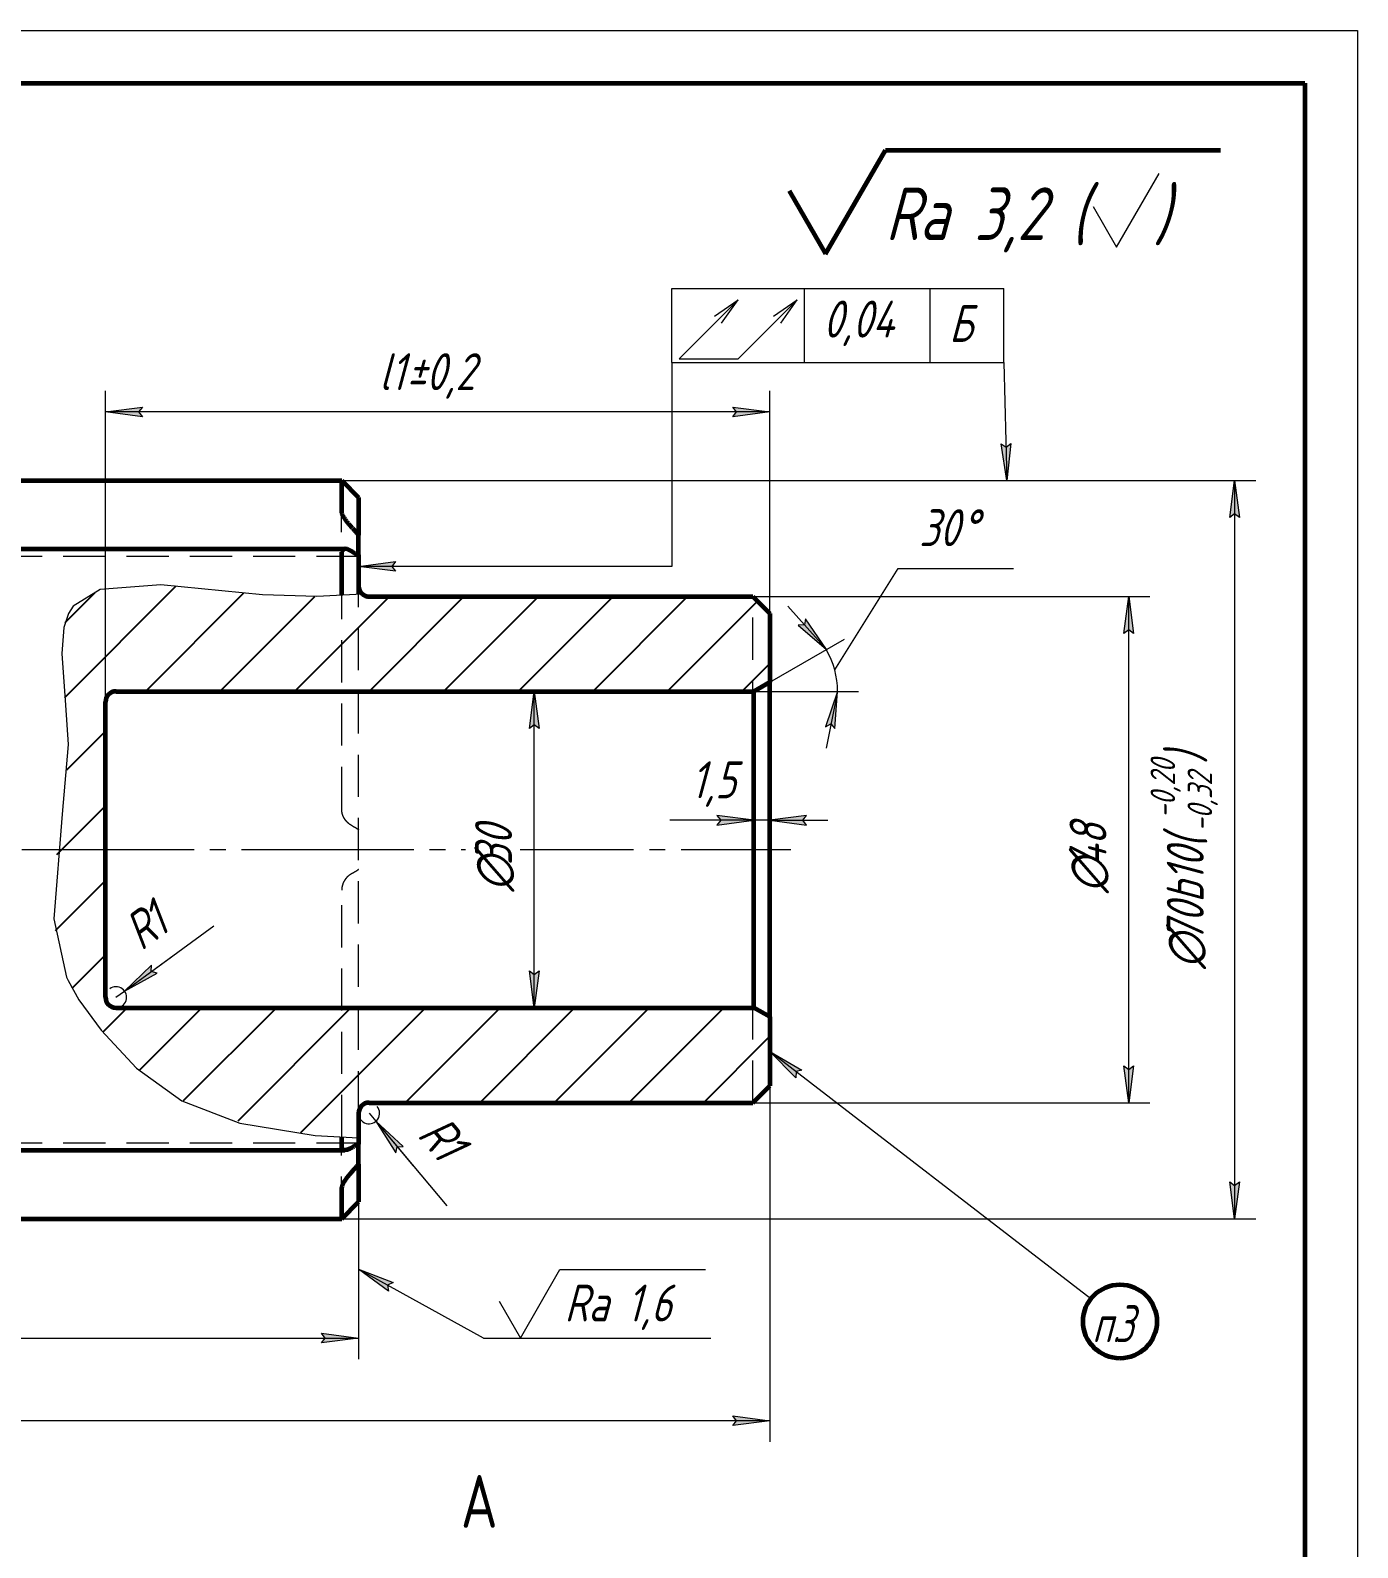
# Model space of a CAD drawing. Header units: millimetres. Extents: x 0 to 420, y 0 to 297.
# Drawn here: x 294.1 to 420, y 153.1 to 297 of the extents above; entities that cross this region are included whole.
import ezdxf

# ---------------------------------------------------------------- set-up
doc = ezdxf.new("R2010")
doc.units = ezdxf.units.MM
for name, pattern in [('K5LT_AXLED', [20.83881, 16.33881, -1.5, 1.5, -1.5]), ('K5LT_BASIC', [0]), ('K5LT_DASHED', [6, 4, -2]), ('K5LT_THIN', [0]), ('K5LT_THIN_INCLUDED_TO_HATCHING', [0])]:
    doc.linetypes.add(name, pattern=pattern)
doc.layers.add('Системный слой', color=7, linetype='Continuous')
doc.layers.add('Системный слой (1)', color=252, linetype='Continuous', true_color=0x909090)
doc.styles.add('KDIMTEXTSTYLE', font='GOST_AU.SHX', dxfattribs={"width": 0.96, "oblique": 15, "height": 5})
doc.styles.add('KTEXTSTYLE', font='GOST_AU.SHX', dxfattribs={"width": 0.96, "height": 5})
doc.dimstyles.new('KDIMSTYLE (1.00)', dxfattribs={"dimtxt": 5, "dimasz": 1, "dimexe": 2, "dimexo": 0, "dimgap": 1, "dimtad": 1, "dimtxsty": 'KDIMTEXTSTYLE', "dimsah": 1, "dimcen": 0, "dimdle": 1, "dimadec": 0, "dimazin": 0, "dimtfac": 0.667, "dimtmove": 0, "dimatfit": 3, "dimfxl": 1, "dimtvp": 1, "dimtolj": 1, "dimtzin": 0, "dimarcsym": 0})

# ---------------------------------------------------------------- blocks, each defined once
blk = doc.blocks.new('D1')
at = {"layer": 'Системный слой (1)'}
for points in [[(43.24, 172.99), (46.74, 172.53), (46.39, 172.99), (46.74, 173.45)], [(321.74, 172.53), (325.24, 172.99), (321.74, 173.45), (322.09, 172.99)]]:
    blk.add_hatch(color=7, dxfattribs=at).paths.add_polyline_path(points)
at = {"layer": 'Системный слой (1)', "color": 7, "linetype": 'K5LT_THIN', "lineweight": 18}
for p, q in [((43.24, 209.76), (43.24, 170.99)), ((325.24, 185.91), (325.24, 170.99)), ((43.24, 172.99), (46.74, 173.45)), ((46.74, 172.53), (43.24, 172.99)), ((43.24, 172.99), (325.24, 172.99)), ((46.74, 173.45), (46.39, 172.99)), ((46.39, 172.99), (46.74, 172.53)), ((322.09, 172.99), (321.74, 173.45)), ((321.74, 173.45), (325.24, 172.99)), ((325.24, 172.99), (321.74, 172.53)), ((321.74, 172.53), (322.09, 172.99))]:
    blk.add_line(p, q, dxfattribs=at)
blk.add_wipeout([(178.7, 174.34), (178.7, 179.34), (189.35, 179.34), (189.35, 174.34)]).dxf.layer = 'Системный слой (1)'
at = {"layer": 'Системный слой (1)', "color": 7, "char_height": 3.5, "attachment_point": 1, "style": 'KTEXTSTYLE'}
for s, insert in [('\\H3.5;\\W0.965;\\Q15;\\Q15;l2', (178.7, 178.57)), ('\\H3.5;\\W0.965;\\Q15;\\Q15;0,1', (183.88, 178.57)), ('\\H3.5;\\W0.965;\\Q15;\\Q15;±', (182.03, 178.57))]:
    blk.add_mtext(s, dxfattribs=dict(at, insert=insert))
blk = doc.blocks.new('KDIMARROW_01')
at = {"layer": 'Системный слой'}
blk.add_hatch(color=0, dxfattribs=at).paths.add_polyline_path([(0, 0), (-3.5, 0.46), (-3.15, 0), (-3.5, -0.46)])
at = {"layer": 'Системный слой', "color": 0, "linetype": 'K5LT_THIN', "lineweight": 18}
for p, q in [((-3.15, 0), (-3.5, 0.46)), ((-3.5, 0.46), (0, 0)), ((0, 0), (-3.5, -0.46)), ((-3.5, -0.46), (-3.15, 0))]:
    blk.add_line(p, q, dxfattribs=at)
at = {"layer": 'Системный слой (1)', "color": 0, "linetype": 'K5LT_THIN', "lineweight": 18}
blk.add_line((0, 0), (-1, 0), dxfattribs=at)
blk = doc.blocks.new('D2')
at = {"layer": 'Системный слой (1)'}
for points in [[(43.24, 165.16), (46.74, 164.7), (46.39, 165.16), (46.74, 165.62)], [(360.74, 164.7), (364.24, 165.16), (360.74, 165.62), (361.09, 165.16)]]:
    blk.add_hatch(color=7, dxfattribs=at).paths.add_polyline_path(points)
at = {"layer": 'Системный слой (1)', "color": 7, "linetype": 'K5LT_THIN', "lineweight": 18}
for p, q in [((43.24, 209.76), (43.24, 163.16)), ((364.24, 196.91), (364.24, 163.16)), ((43.24, 165.16), (46.74, 165.62)), ((46.74, 165.62), (46.39, 165.16)), ((361.09, 165.16), (360.74, 165.62)), ((360.74, 165.62), (364.24, 165.16)), ((46.74, 164.7), (43.24, 165.16)), ((364.24, 165.16), (43.24, 165.16)), ((46.39, 165.16), (46.74, 164.7)), ((364.24, 165.16), (360.74, 164.7)), ((360.74, 164.7), (361.09, 165.16))]:
    blk.add_line(p, q, dxfattribs=at)
blk.add_wipeout([(165.16, 166.51), (165.16, 171.51), (174.92, 171.51), (174.92, 166.51)]).dxf.layer = 'Системный слой (1)'
at = {"layer": 'Системный слой (1)', "color": 7, "char_height": 3.5, "attachment_point": 1, "style": 'KTEXTSTYLE'}
for s, insert in [('\\H3.5;\\W0.965;\\Q15;\\Q15;L', (165.16, 170.74)), ('\\H3.5;\\W0.965;\\Q15;\\Q15;±', (166.83, 170.74)), ('\\H3.5;\\W0.965;\\Q15;\\Q15;0,2', (168.68, 170.74))]:
    blk.add_mtext(s, dxfattribs=dict(at, insert=insert))
blk = doc.blocks.new('D3')
at = {"layer": 'Системный слой (1)'}
for points in [[(301.24, 260.81), (304.74, 260.35), (304.39, 260.81), (304.74, 261.27)], [(360.74, 260.35), (364.24, 260.81), (360.74, 261.27), (361.09, 260.81)]]:
    blk.add_hatch(color=7, dxfattribs=at).paths.add_polyline_path(points)
at = {"layer": 'Системный слой (1)', "color": 7, "linetype": 'K5LT_THIN', "lineweight": 18}
for p, q in [((301.24, 233.31), (301.24, 262.81)), ((364.24, 241.71), (364.24, 262.81)), ((301.24, 260.81), (304.74, 261.27)), ((304.74, 260.35), (301.24, 260.81)), ((364.24, 260.81), (301.24, 260.81)), ((304.74, 261.27), (304.39, 260.81)), ((304.39, 260.81), (304.74, 260.35)), ((361.09, 260.81), (360.74, 261.27)), ((360.74, 261.27), (364.24, 260.81)), ((364.24, 260.81), (360.74, 260.35)), ((360.74, 260.35), (361.09, 260.81))]:
    blk.add_line(p, q, dxfattribs=at)
blk.add_wipeout([(327.2, 262.16), (327.2, 267.15), (337.85, 267.15), (337.85, 262.16)]).dxf.layer = 'Системный слой (1)'
at = {"layer": 'Системный слой (1)', "color": 7, "char_height": 3.5, "attachment_point": 1, "style": 'KTEXTSTYLE'}
for s, insert in [('\\H3.5;\\W0.965;\\Q15;\\Q15;l1', (327.2, 266.38)), ('\\H3.5;\\W0.965;\\Q15;\\Q15;0,2', (331.64, 266.38)), ('\\H3.5;\\W0.965;\\Q15;\\Q15;±', (329.79, 266.38))]:
    blk.add_mtext(s, dxfattribs=dict(at, insert=insert))
blk = doc.blocks.new('D4')
at = {"layer": 'Системный слой (1)'}
for points in [[(408.33, 251.16), (408.79, 250.81), (408.33, 254.31), (407.87, 250.81)], [(408.33, 184.31), (408.79, 187.81), (408.33, 187.46), (407.87, 187.81)]]:
    blk.add_hatch(color=7, dxfattribs=at).paths.add_polyline_path(points)
at = {"layer": 'Системный слой (1)', "color": 7, "linetype": 'K5LT_THIN', "lineweight": 18}
for p, q in [((264.64, 254.31), (410.33, 254.31)), ((407.87, 250.81), (408.33, 254.31)), ((408.33, 254.31), (408.79, 250.81)), ((408.33, 254.31), (408.33, 184.31)), ((408.33, 251.16), (407.87, 250.81)), ((408.79, 250.81), (408.33, 251.16)), ((408.33, 184.31), (407.87, 187.81)), ((407.87, 187.81), (408.33, 187.46)), ((408.33, 187.46), (408.79, 187.81)), ((408.79, 187.81), (408.33, 184.31)), ((264.64, 184.31), (410.33, 184.31))]:
    blk.add_line(p, q, dxfattribs=at)
blk.add_wipeout([(406.98, 208.01), (399.62, 208.01), (399.62, 229.71), (406.98, 229.71)]).dxf.layer = 'Системный слой (1)'
at = {"layer": 'Системный слой (1)', "color": 7, "attachment_point": 1, "rotation": 90, "style": 'KTEXTSTYLE'}
for s, insert, char_height in [('\\H3.5;\\W0.965;\\Q15;\\Q15;)', (401.9, 227.52), 3.5), ('\\H3.5;\\W0.965;\\Q15;\\Q15;\\H2.33;-0,20', (400.36, 222.28), 2.3333), ('\\H3.5;\\W0.965;\\Q15;\\Q15;\\H2.33;-0,32', (403.87, 221.01), 2.3333), ('\\H3.5;\\W0.965;\\Q15;\\Q15;70b10(', (401.9, 210.51), 3.5), ('\\H3.5;\\W0.965;\\Q15;\\Q15;∅', (401.9, 208.01), 3.5)]:
    blk.add_mtext(s, dxfattribs=dict(at, insert=insert, char_height=char_height))
blk = doc.blocks.new('D5')
at = {"layer": 'Системный слой (1)'}
for points in [[(398.29, 243.31), (398.75, 239.81), (398.29, 240.16), (397.83, 239.81)], [(397.83, 198.81), (398.29, 195.31), (398.75, 198.81), (398.29, 198.46)]]:
    blk.add_hatch(color=7, dxfattribs=at).paths.add_polyline_path(points)
at = {"layer": 'Системный слой (1)', "color": 7, "linetype": 'K5LT_THIN', "lineweight": 18}
for p, q in [((360.64, 243.31), (400.29, 243.31)), ((397.83, 239.81), (398.29, 243.31)), ((398.29, 243.31), (398.75, 239.81)), ((398.29, 195.31), (398.29, 243.31)), ((398.29, 240.16), (397.83, 239.81)), ((398.75, 239.81), (398.29, 240.16)), ((398.29, 195.31), (397.83, 198.81)), ((397.83, 198.81), (398.29, 198.46)), ((398.29, 198.46), (398.75, 198.81)), ((398.75, 198.81), (398.29, 195.31)), ((360.64, 195.31), (400.29, 195.31))]:
    blk.add_line(p, q, dxfattribs=at)
blk.add_wipeout([(397.29, 215.2), (392.12, 215.2), (392.12, 223.09), (397.29, 223.09)]).dxf.layer = 'Системный слой (1)'
at = {"layer": 'Системный слой (1)', "color": 7, "char_height": 3.5, "attachment_point": 1, "rotation": 90, "style": 'KTEXTSTYLE'}
for s, insert in [('\\H3.5;\\W0.965;\\Q15;\\Q15;48', (392.68, 217.7)), ('\\H3.5;\\W0.965;\\Q15;\\Q15;∅', (392.68, 215.2))]:
    blk.add_mtext(s, dxfattribs=dict(at, insert=insert))
blk = doc.blocks.new('D6')
at = {"layer": 'Системный слой (1)'}
for points in [[(341.91, 234.31), (342.37, 230.81), (341.91, 231.16), (341.45, 230.81)], [(341.45, 207.81), (341.91, 204.31), (342.37, 207.81), (341.91, 207.46)]]:
    blk.add_hatch(color=7, dxfattribs=at).paths.add_polyline_path(points)
at = {"layer": 'Системный слой (1)', "color": 7, "linetype": 'K5LT_THIN', "lineweight": 18}
for p, q in [((302.24, 234.31), (343.91, 234.31)), ((341.45, 230.81), (341.91, 234.31)), ((341.91, 234.31), (342.37, 230.81)), ((341.91, 204.31), (341.91, 234.31)), ((341.91, 231.16), (341.45, 230.81)), ((342.37, 230.81), (341.91, 231.16)), ((341.91, 204.31), (341.45, 207.81)), ((341.45, 207.81), (341.91, 207.46)), ((341.91, 207.46), (342.37, 207.81)), ((342.37, 207.81), (341.91, 204.31)), ((302.24, 204.31), (343.91, 204.31))]:
    blk.add_line(p, q, dxfattribs=at)
blk.add_wipeout([(340.56, 215.34), (335.39, 215.34), (335.39, 222.97), (340.56, 222.97)]).dxf.layer = 'Системный слой (1)'
at = {"layer": 'Системный слой (1)', "color": 7, "char_height": 3.5, "attachment_point": 1, "rotation": 90, "style": 'KTEXTSTYLE'}
for s, insert in [('\\H3.5;\\W0.965;\\Q15;\\Q15;30', (336.3, 217.84)), ('\\H3.5;\\W0.965;\\Q15;\\Q15;∅', (336.3, 215.34))]:
    blk.add_mtext(s, dxfattribs=dict(at, insert=insert))
blk = doc.blocks.new('D7')
at = {"layer": 'Системный слой (1)', "color": 7, "linetype": 'K5LT_THIN', "lineweight": 18}
for p, q in [((303.05, 205.9), (306.15, 207.6)), ((306.15, 207.6), (305.59, 207.76)), ((302.24, 205.31), (303.05, 205.9))]:
    blk.add_line(p, q, dxfattribs=at)
blk.add_arc((302.24, 205.31), 1, 270, 126.1992, dxfattribs=at)
blk.add_wipeout([(305.28, 208.78), (302.33, 212.81), (306.19, 215.63), (309.14, 211.6)]).dxf.layer = 'Системный слой (1)'
at = {"layer": 'Системный слой (1)'}
blk.add_hatch(color=7, dxfattribs=at).paths.add_polyline_path([(303.05, 205.9), (306.15, 207.6), (305.59, 207.76), (305.6, 208.34)])
at = {"layer": 'Системный слой (1)', "color": 7, "linetype": 'K5LT_THIN', "lineweight": 18}
for p, q in [((303.05, 205.9), (311.51, 212.09)), ((303.05, 205.9), (307.49, 209.15)), ((305.6, 208.34), (303.05, 205.9)), ((305.59, 207.76), (305.6, 208.34))]:
    blk.add_line(p, q, dxfattribs=at)
at = {"layer": 'Системный слой (1)', "color": 7, "char_height": 3.5, "attachment_point": 1, "rotation": 36.1992, "style": 'KTEXTSTYLE'}
for s, insert in [('\\H3.5;\\W0.965;\\Q15;\\Q15;1', (304.3, 213.73)), ('\\H3.5;\\W0.965;\\Q15;\\Q15;R', (302.58, 212.47))]:
    blk.add_mtext(s, dxfattribs=dict(at, insert=insert))
blk = doc.blocks.new('KDIMARROW_02')
at = {"layer": 'Системный слой'}
blk.add_hatch(color=0, dxfattribs=at).paths.add_polyline_path([(3.15, 0), (3.5, 0.46), (0, 0), (3.5, -0.46)])
at = {"layer": 'Системный слой', "color": 0, "linetype": 'K5LT_THIN', "lineweight": 18}
for p, q in [((3.5, 0.46), (0, 0)), ((0, 0), (3.5, -0.46)), ((0, 0), (5.5, 0)), ((3.15, 0), (3.5, 0.46)), ((3.5, -0.46), (3.15, 0))]:
    blk.add_line(p, q, dxfattribs=at)
at = {"layer": 'Системный слой (1)', "color": 0, "linetype": 'K5LT_THIN', "lineweight": 18}
blk.add_line((0, 0), (-1, 0), dxfattribs=at)
blk = doc.blocks.new('D8')
at = {"layer": 'Системный слой (1)'}
blk.add_hatch(color=7, dxfattribs=at).paths.add_polyline_path([(364.24, 222.1), (367.74, 221.64), (367.39, 222.1), (367.74, 222.56)])
at = {"layer": 'Системный слой (1)', "color": 7, "linetype": 'K5LT_THIN', "lineweight": 18}
for p, q in [((364.24, 235.18), (364.24, 220.1)), ((362.74, 234.31), (362.74, 220.1)), ((364.21, 222.1), (354.77, 222.1)), ((362.74, 222.1), (357.24, 222.1)), ((359.59, 222.1), (359.24, 221.64)), ((359.24, 221.64), (362.74, 222.1)), ((364.24, 222.1), (362.74, 222.1)), ((367.74, 222.56), (364.24, 222.1)), ((364.24, 222.1), (367.74, 221.64)), ((364.24, 222.1), (369.74, 222.1)), ((367.39, 222.1), (367.74, 222.56)), ((367.74, 221.64), (367.39, 222.1))]:
    blk.add_line(p, q, dxfattribs=at)
blk.add_wipeout([(356.77, 223.1), (356.77, 228.1), (362, 228.1), (362, 223.1)]).dxf.layer = 'Системный слой (1)'
at = {"layer": 'Системный слой (1)'}
blk.add_hatch(color=7, dxfattribs=at).paths.add_polyline_path([(359.24, 221.64), (362.74, 222.1), (359.24, 222.56), (359.59, 222.1)])
at = {"layer": 'Системный слой (1)', "color": 7, "linetype": 'K5LT_THIN', "lineweight": 18}
for p, q in [((362.74, 222.1), (359.24, 222.56)), ((359.24, 222.56), (359.59, 222.1))]:
    blk.add_line(p, q, dxfattribs=at)
at = {"layer": 'Системный слой (1)', "color": 7, "insert": (356.77, 227.68), "char_height": 3.5, "attachment_point": 1, "style": 'KTEXTSTYLE'}
blk.add_mtext('\\H3.5;\\W0.965;\\Q15;\\Q15;1,5', dxfattribs=at)
blk = doc.blocks.new('D9')
at = {"layer": 'Системный слой (1)', "color": 7, "linetype": 'K5LT_THIN', "lineweight": 18}
for p, q in [((326.24, 194.31), (326.89, 193.55)), ((326.89, 193.55), (328.78, 190.57)), ((328.78, 190.57), (328.91, 191.13))]:
    blk.add_line(p, q, dxfattribs=at)
blk.add_arc((326.24, 194.31), 1, 180, 40.003, dxfattribs=at)
blk.add_wipeout([(329.9, 191.51), (333.73, 194.72), (336.8, 191.06), (332.97, 187.85)]).dxf.layer = 'Системный слой (1)'
at = {"layer": 'Системный слой (1)'}
blk.add_hatch(color=7, dxfattribs=at).paths.add_polyline_path([(328.91, 191.13), (328.78, 190.57), (326.89, 193.55), (329.49, 191.16)])
at = {"layer": 'Системный слой (1)', "color": 7, "linetype": 'K5LT_THIN', "lineweight": 18}
for p, q in [((329.49, 191.16), (326.89, 193.55)), ((326.89, 193.55), (330.42, 189.33)), ((326.89, 193.55), (333.62, 185.52)), ((328.91, 191.13), (329.49, 191.16))]:
    blk.add_line(p, q, dxfattribs=at)
at = {"layer": 'Системный слой (1)', "color": 7, "char_height": 3.5, "attachment_point": 1, "rotation": 310.003, "style": 'KTEXTSTYLE'}
for s, insert in [('\\H3.5;\\W0.965;\\Q15;\\Q15;R', (333.41, 194.45)), ('\\H3.5;\\W0.965;\\Q15;\\Q15;1', (334.78, 192.82))]:
    blk.add_mtext(s, dxfattribs=dict(at, insert=insert))
blk = doc.blocks.new('U5')
at = {"layer": 'Системный слой (1)'}
blk.add_hatch(color=7, dxfattribs=at).paths.add_polyline_path([(325.24, 179.54), (328.08, 177.45), (328, 178.02), (328.53, 178.25)])
at = {"layer": 'Системный слой (1)', "color": 7, "linetype": 'K5LT_THIN', "lineweight": 18}
for p, q in [((325.24, 179.54), (328.53, 178.25)), ((328.08, 177.45), (325.24, 179.54)), ((337.1, 172.99), (325.24, 179.54)), ((340.6, 172.99), (344.35, 179.49)), ((344.35, 179.49), (358.14, 179.49)), ((328.53, 178.25), (328, 178.02)), ((328, 178.02), (328.08, 177.45)), ((338.58, 176.49), (340.6, 172.99)), ((337.1, 172.99), (358.67, 172.99))]:
    blk.add_line(p, q, dxfattribs=at)
at = {"layer": 'Системный слой (1)', "color": 7, "insert": (344.78, 178.07), "char_height": 3.5, "attachment_point": 1, "style": 'KTEXTSTYLE'}
blk.add_mtext('\\H3.5;\\W0.965;\\Q15;\\Q15;Ra 1,6', dxfattribs=at)
blk = doc.blocks.new('U6')
at = {"layer": 'Системный слой (1)'}
for points in [[(386.18, 257.8), (386.73, 254.31), (387.1, 257.82), (386.65, 257.46)], [(325.24, 246.17), (328.74, 245.71), (328.39, 246.17), (328.74, 246.64)]]:
    blk.add_hatch(color=7, dxfattribs=at).paths.add_polyline_path(points)
at = {"layer": 'Системный слой (1)', "color": 7, "linetype": 'K5LT_THIN', "lineweight": 18}
for p, q in [((354.95, 265.51), (354.95, 272.51)), ((354.95, 272.51), (367.55, 272.51)), ((367.55, 265.51), (367.55, 272.51)), ((367.55, 272.51), (379.45, 272.51)), ((379.45, 265.51), (379.45, 272.51)), ((379.45, 272.51), (386.45, 272.51)), ((386.45, 265.51), (386.45, 272.51)), ((355.65, 265.86), (361.25, 271.46)), ((359.01, 269.89), (361.25, 271.46)), ((359.68, 269.22), (361.25, 271.46)), ((361.25, 265.86), (366.85, 271.46)), ((364.61, 269.89), (366.85, 271.46)), ((365.28, 269.22), (366.85, 271.46)), ((354.95, 265.51), (354.95, 246.17)), ((354.95, 265.51), (367.55, 265.51)), ((355.65, 265.86), (361.25, 265.86)), ((367.55, 265.51), (379.45, 265.51)), ((379.45, 265.51), (386.45, 265.51)), ((386.45, 265.51), (386.73, 254.31)), ((386.73, 254.31), (386.18, 257.8)), ((386.18, 257.8), (386.65, 257.46)), ((386.65, 257.46), (387.1, 257.82)), ((387.1, 257.82), (386.73, 254.31)), ((325.24, 246.17), (328.74, 246.64)), ((328.74, 245.71), (325.24, 246.17)), ((354.95, 246.17), (325.24, 246.17)), ((328.74, 246.64), (328.39, 246.17)), ((328.39, 246.17), (328.74, 245.71))]:
    blk.add_line(p, q, dxfattribs=at)
at = {"layer": 'Системный слой (1)', "color": 7, "char_height": 3.5, "attachment_point": 4, "style": 'KTEXTSTYLE'}
for s, insert in [('\\H3.5;\\W0.965;\\Q15;\\Q15;0,04', (369.3, 269.21)), ('\\H3.5;\\W0.965;\\Q15;\\Q15;{\\c16711680;Б}', (381.25, 269.21))]:
    blk.add_mtext(s, dxfattribs=dict(at, insert=insert))
blk = doc.blocks.new('U7')
at = {"layer": 'Системный слой (1)'}
blk.add_hatch(color=7, dxfattribs=at).paths.add_polyline_path([(364.24, 200.18), (366.73, 197.68), (366.74, 198.26), (367.3, 198.41)])
at = {"layer": 'Системный слой (1)', "color": 7, "linetype": 'K5LT_THIN', "lineweight": 18}
for p, q in [((364.24, 200.18), (367.3, 198.41)), ((366.73, 197.68), (364.24, 200.18)), ((394.69, 176.7), (364.24, 200.18)), ((366.74, 198.26), (366.73, 197.68)), ((367.3, 198.41), (366.74, 198.26))]:
    blk.add_line(p, q, dxfattribs=at)
at = {"layer": 'Системный слой (1)', "color": 150, "linetype": 'K5LT_BASIC', "lineweight": 60, "true_color": 0x0080ff}
blk.add_arc((397.46, 174.57), 3.5, 270, 269.999994270422, dxfattribs=at)
at = {"layer": 'Системный слой (1)', "color": 7, "char_height": 3.5, "attachment_point": 1, "style": 'KTEXTSTYLE'}
for s, insert in [('\\H3.5;\\W0.965;\\Q15;\\Q15;\\W0.868;{\\c16711680;3}', (397.01, 176.11)), ('\\H3.5;\\W0.965;\\Q15;\\Q15;\\W0.868;п.', (394.83, 176.11))]:
    blk.add_mtext(s, dxfattribs=dict(at, insert=insert))
blk = doc.blocks.new('D11')
at = {"layer": 'Системный слой (1)'}
for points in [[(366.95, 240.6), (369.61, 238.28), (367.64, 241.21), (367.53, 240.64)], [(370.05, 231.23), (370.43, 230.79), (370.67, 234.31), (369.53, 230.97)]]:
    blk.add_hatch(color=7, dxfattribs=at).paths.add_polyline_path(points)
at = {"layer": 'Системный слой (1)', "color": 7, "linetype": 'K5LT_THIN', "lineweight": 18}
for p, q in [((370.4, 236.37), (376.42, 245.97)), ((376.42, 245.97), (387.35, 245.97)), ((369.61, 238.28), (365.97, 242.4)), ((367.53, 240.64), (366.95, 240.6)), ((366.95, 240.6), (369.61, 238.28)), ((367.64, 241.21), (367.53, 240.64)), ((369.61, 238.28), (367.64, 241.21)), ((364.24, 235.18), (371.34, 239.28)), ((304.24, 234.31), (372.67, 234.31)), ((370.67, 234.31), (369.53, 230.97)), ((370.67, 234.31), (369.58, 228.92)), ((370.43, 230.79), (370.67, 234.31)), ((369.53, 230.97), (370.05, 231.23)), ((370.05, 231.23), (370.43, 230.79))]:
    blk.add_line(p, q, dxfattribs=at)
blk.add_arc((362.74, 234.31), 7.93, 0, 30, dxfattribs=at)
blk.add_wipeout([(378.42, 246.97), (378.42, 252.14), (385.07, 252.14), (385.07, 246.97)]).dxf.layer = 'Системный слой (1)'
at = {"layer": 'Системный слой (1)', "color": 7, "char_height": 3.5, "attachment_point": 1, "style": 'KTEXTSTYLE'}
for s, insert in [('\\H3.5;\\W0.965;\\Q15;\\Q15;30', (378.42, 251.59)), ('\\H3.5;\\W0.965;\\Q15;\\Q15;°', (382.4, 251.59))]:
    blk.add_mtext(s, dxfattribs=dict(at, insert=insert))
blk = doc.blocks.new('U9')
at = {"layer": 'Системный слой (1)', "color": 150, "linetype": 'K5LT_BASIC', "lineweight": 60, "true_color": 0x0080ff}
for p, q in [((323.64, 247.51), (323.64, 243.43)), ((323.64, 192.05), (323.64, 191.12))]:
    blk.add_line(p, q, dxfattribs=at)
blk = doc.blocks.new('U10')
at = {"layer": 'Системный слой (1)', "color": 7, "linetype": 'K5LT_DASHED', "lineweight": 18}
blk.add_line((323.64, 184.31), (323.64, 192.05), dxfattribs=at)
at = {"layer": 'Системный слой (1)', "color": 150, "linetype": 'K5LT_BASIC', "lineweight": 60, "true_color": 0x0080ff}
blk.add_line((323.64, 187.26), (323.64, 184.31), dxfattribs=at)
blk = doc.blocks.new('U11')
at = {"layer": 'Системный слой (1)', "color": 150, "linetype": 'K5LT_BASIC', "lineweight": 60, "true_color": 0x0080ff}
blk.add_line((323.64, 254.31), (323.64, 251.37), dxfattribs=at)
at = {"layer": 'Системный слой (1)', "color": 7, "linetype": 'K5LT_DASHED', "lineweight": 18}
blk.add_line((323.64, 243.43), (323.64, 254.31), dxfattribs=at)
blk = doc.blocks.new('U15')
at = {"layer": 'Системный слой (1)', "color": 150, "linetype": 'K5LT_BASIC', "lineweight": 60, "true_color": 0x0080ff}
for p, q in [((323.68, 190.94), (323.64, 191.12)), ((323.79, 190.84), (323.68, 190.94)), ((323.94, 190.8), (323.79, 190.84)), ((324.16, 190.84), (323.94, 190.8)), ((324.41, 190.93), (324.16, 190.84)), ((324.67, 191.08), (324.41, 190.93))]:
    blk.add_line(p, q, dxfattribs=at)
blk = doc.blocks.new('U18')
at = {"layer": 'Системный слой (1)', "color": 150, "linetype": 'K5LT_BASIC', "lineweight": 60, "true_color": 0x0080ff}
for p, q in [((325.24, 247.25), (325.24, 243.51)), ((325.24, 191.98), (325.24, 191.37))]:
    blk.add_line(p, q, dxfattribs=at)
blk = doc.blocks.new('U19')
at = {"layer": 'Системный слой (1)', "color": 7, "linetype": 'K5LT_DASHED', "lineweight": 18}
blk.add_line((325.24, 191.37), (325.24, 191.5), dxfattribs=at)
at = {"layer": 'Системный слой (1)', "color": 150, "linetype": 'K5LT_BASIC', "lineweight": 60, "true_color": 0x0080ff}
blk.add_line((325.24, 189.5), (325.24, 191.37), dxfattribs=at)
blk = doc.blocks.new('U22')
at = {"layer": 'Системный слой (1)', "color": 150, "linetype": 'K5LT_BASIC', "lineweight": 60, "true_color": 0x0080ff}
blk.add_line((325.24, 247.25), (325.24, 249.13), dxfattribs=at)
at = {"layer": 'Системный слой (1)', "color": 7, "linetype": 'K5LT_DASHED', "lineweight": 18}
blk.add_line((325.24, 247.12), (325.24, 247.25), dxfattribs=at)
blk = doc.blocks.new('U23')
at = {"layer": 'Системный слой (1)', "color": 150, "linetype": 'K5LT_BASIC', "lineweight": 60, "true_color": 0x0080ff}
for p, q in [((323.68, 247.69), (323.64, 247.51)), ((323.79, 247.79), (323.68, 247.69)), ((323.94, 247.82), (323.79, 247.79)), ((324.16, 247.79), (323.94, 247.82)), ((324.41, 247.69), (324.16, 247.79)), ((324.67, 247.55), (324.41, 247.69))]:
    blk.add_line(p, q, dxfattribs=at)
blk = doc.blocks.new('U25')
at = {"layer": 'Системный слой (1)', "color": 7, "linetype": 'K5LT_THIN_INCLUDED_TO_HATCHING', "lineweight": 18}
for p, q in [((300.73, 243.97), (298.18, 242.39)), ((306.49, 244.42), (300.73, 243.97)), ((316.15, 243.48), (306.49, 244.42)), ((321.28, 243.31), (316.15, 243.48)), ((325.63, 243.52), (321.28, 243.31)), ((298.18, 242.39), (297.74, 241.7)), ((297.3, 240.38), (297.1, 237.9)), ((297.74, 241.7), (297.3, 240.38)), ((297.1, 237.9), (297.46, 233)), ((297.46, 233), (297.69, 229.29)), ((297.69, 229.29), (297.13, 222.68)), ((297.13, 222.68), (296.33, 212.74)), ((296.33, 212.74), (297.54, 207.23)), ((297.54, 207.23), (297.69, 206.9)), ((297.69, 206.9), (298.72, 205.08)), ((298.72, 205.08), (300.82, 202.19)), ((300.82, 202.19), (304.19, 198.58)), ((304.19, 198.58), (308.47, 195.5)), ((308.47, 195.5), (314, 193.38)), ((314, 193.38), (321.12, 192.21)), ((321.12, 192.21), (325.24, 191.98))]:
    blk.add_line(p, q, dxfattribs=at)
blk = doc.blocks.new('U29')
at = {"color": 7, "linetype": 'K5LT_THIN', "lineweight": 18}
for p, q in [((0, 297), (420, 297)), ((420, 297), (420, 0))]:
    blk.add_line(p, q, dxfattribs=at)
at = {"color": 150, "linetype": 'K5LT_BASIC', "lineweight": 60, "true_color": 0x0080ff}
for p, q in [((20, 292), (415, 292)), ((415, 292), (415, 5))]:
    blk.add_line(p, q, dxfattribs=at)
blk = doc.blocks.new('U31')
at = {"color": 150, "linetype": 'K5LT_BASIC', "lineweight": 60, "true_color": 0x0080ff}
for p, q in [((369.54, 275.82), (375.21, 285.65)), ((375.21, 285.65), (407, 285.65)), ((366.1, 281.77), (369.54, 275.82))]:
    blk.add_line(p, q, dxfattribs=at)
at = {"color": 7, "linetype": 'K5LT_THIN', "lineweight": 18}
for p, q in [((397.12, 276.43), (401.18, 283.43)), ((394.91, 280.31), (397.12, 276.43))]:
    blk.add_line(p, q, dxfattribs=at)
at = {"color": 7, "char_height": 5, "attachment_point": 1, "style": 'KTEXTSTYLE'}
for s, insert in [('\\H3.5;\\W0.965;\\Q15;\\Q15;\\H5.00;Ra 3,2 (', (375.21, 282.11)), ('\\H3.5;\\W0.965;\\Q15;\\Q15;\\H5.00;)', (400.68, 282.11))]:
    blk.add_mtext(s, dxfattribs=dict(at, insert=insert))

msp = doc.modelspace()

# ---------------------------------------------------------------- linework, layer by layer
at = {"layer": 'Системный слой (1)', "color": 30, "linetype": 'K5LT_AXLED', "lineweight": 18, "true_color": 0xff8000}
msp.add_line((43.244, 219.313), (366.244, 219.313), dxfattribs=at)

# ---------------------------------------------------------------- block references
msp.add_blockref('U31', (0, 0))

# ---------------------------------------------------------------- texts
at = {"layer": 'Системный слой (1)', "color": 7, "insert": (334.945, 160.01), "char_height": 5, "attachment_point": 1, "style": 'KTEXTSTYLE'}
msp.add_mtext('\\H3.5;\\W0.965;\\Q15;\\Q0;\\H5.00;{\\c16711680;А}', dxfattribs=at)

# ---------------------------------------------------------------- dimensions: what is measured, and where the dimension line sits
at = {"layer": 'Системный слой (1)', "color": 7}
for base, p1, p2, text, picture, middle in [((364.244, 260.808), (301.244, 233.313), (364.244, 241.713), '\\H3.5;\\W0.965;\\Q15;\\H3.5;\\W0.965;\\Q15;\\Q15;l1\\H0.65x;\\S+0,2^ -0,2;\\H1.5x;', 'D3', (332.744, 260.808)), ((43.244, 172.992), (325.244, 185.913), (43.244, 209.763), '\\H3.5;\\W0.965;\\Q15;\\H3.5;\\W0.965;\\Q15;\\Q15;l2\\H0.65x;\\S+0,1^ -0,1;\\H1.5x;', 'D1', (184.244, 172.992))]:
    dim = msp.add_linear_dim(base=base, p1=p1, p2=p2, text=text, dimstyle='KDIMSTYLE (1.00)', override={"dimexo": 0, "dimblk1": 'KDIMARROW_01', "dimblk2": 'KDIMARROW_01', "dimse1": 0, "dimse2": 0, "dimclrt": 7, "dimtolj": 1}, dxfattribs=at)
    dim.commit()
    dim.dimension.update_dxf_attribs({"geometry": picture, "text_midpoint": middle, "dimtype": 160})

# ---------------------------------------------------------------- next in the draw order: dimensions: what is measured, and where the dimension line sits
dim = msp.add_linear_dim(base=(364.244, 165.164), p1=(43.244, 209.763), p2=(364.244, 196.913), text='\\H3.5;\\W0.965;\\Q15;\\H3.5;\\W0.965;\\Q15;\\Q15;L\\H0.65x;\\S+0,2^ -0,2;\\H1.5x;', dimstyle='KDIMSTYLE (1.00)', override={"dimexo": 0, "dimblk1": 'KDIMARROW_01', "dimblk2": 'KDIMARROW_01', "dimse1": 0, "dimse2": 0, "dimclrt": 7, "dimtolj": 1}, dxfattribs=at)
dim.commit()
dim.dimension.update_dxf_attribs({"geometry": 'D2', "text_midpoint": (170.244, 165.164), "dimtype": 160})

# ---------------------------------------------------------------- next in the draw order: block references
at = {"layer": 'Системный слой (1)'}
msp.add_blockref('U5', (0, 0), dxfattribs=at)

# ---------------------------------------------------------------- next in the draw order: dimensions: what is measured, and where the dimension line sits
at = {"layer": 'Системный слой (1)', "color": 7}
dim = msp.add_linear_dim(base=(408.327, 254.313), p1=(264.644, 184.313), p2=(264.644, 254.313), angle=90, dimstyle='KDIMSTYLE (1.00)', override={"dimexo": 0, "dimpost": '\\H3.5;\\W0.965;\\Q15;∅<>\\H3.5;\\W0.965;\\Q15;\\Q15;b10', "dimblk1": 'KDIMARROW_01', "dimblk2": 'KDIMARROW_01', "dimse1": 0, "dimse2": 0, "dimclrt": 7, "dimtol": 1, "dimtp": -0.2, "dimtm": 0.32, "dimtdec": 5, "dimtolj": 1}, dxfattribs=at)
dim.commit()
dim.dimension.update_dxf_attribs({"geometry": 'D4', "text_midpoint": (408.327, 219.313), "dimtype": 160})

# ---------------------------------------------------------------- next in the draw order: linework, layer by layer
at = {"layer": 'Системный слой (1)', "color": 150, "linetype": 'K5LT_BASIC', "lineweight": 60, "true_color": 0x0080ff}
for p, q in [((244.844, 254.313), (323.644, 254.313)), ((244.546, 190.805), (323.942, 190.805)), ((244.844, 184.313), (323.644, 184.313))]:
    msp.add_line(p, q, dxfattribs=at)

# ---------------------------------------------------------------- next in the draw order: block references
at = {"layer": 'Системный слой (1)'}
for name in ['U6', 'U10']:
    msp.add_blockref(name, (0, 0), dxfattribs=at)

# ---------------------------------------------------------------- next in the draw order: dimensions: what is measured, and where the dimension line sits
at = {"layer": 'Системный слой (1)', "color": 7}
for base, p1, p2, override, picture, middle in [((398.29, 195.313), (360.644, 243.313), (360.644, 195.313), {"dimexo": 0, "dimpost": '\\H3.5;\\W0.965;\\Q15;∅<>', "dimblk1": 'KDIMARROW_01', "dimblk2": 'KDIMARROW_01', "dimse1": 0, "dimse2": 0, "dimclrt": 7, "dimtol": 1, "dimtp": 0.31, "dimtm": 0.31, "dimtdec": 5, "dimtolj": 1}, 'D5', (398.29, 219.313)), ((341.91, 204.313), (302.244, 234.313), (302.244, 204.313), {"dimexo": 0, "dimpost": '\\H3.5;\\W0.965;\\Q15;∅<>', "dimblk1": 'KDIMARROW_01', "dimblk2": 'KDIMARROW_01', "dimse1": 0, "dimse2": 0, "dimclrt": 7, "dimtol": 1, "dimtp": 0.26, "dimtm": 0.26, "dimtdec": 5, "dimtolj": 1}, 'D6', (341.91, 219.313))]:
    dim = msp.add_linear_dim(base=base, p1=p1, p2=p2, angle=90, dimstyle='KDIMSTYLE (1.00)', override=override, dxfattribs=at)
    dim.commit()
    dim.dimension.update_dxf_attribs({"geometry": picture, "text_midpoint": middle, "dimtype": 160})
dim = msp.add_radius_dim(center=(326.244, 194.313), mpoint=(326.887, 193.547), dimstyle='KDIMSTYLE (1.00)', override={"dimpost": '\\H3.5;\\W0.965;\\Q15;<>', "dimblk2": 'KDIMARROW_02', "dimclrt": 7, "dimtol": 1, "dimtp": 1, "dimtm": 0, "dimtdec": 5, "dimtolj": 1}, dxfattribs=at)
dim.commit()
dim.dimension.update_dxf_attribs({"geometry": 'D9', "text_midpoint": (330.737, 188.959), "dimtype": 164})

# ---------------------------------------------------------------- next in the draw order: linework, layer by layer
at = {"layer": 'Системный слой (1)', "color": 7, "linetype": 'K5LT_DASHED', "lineweight": 18}
for p, q in [((323.644, 192.045), (323.644, 215.454)), ((243.244, 191.502), (325.244, 191.502))]:
    msp.add_line(p, q, dxfattribs=at)
at = {"layer": 'Системный слой (1)', "color": 150, "linetype": 'K5LT_BASIC', "lineweight": 60, "true_color": 0x0080ff}
for p, q in [((364.244, 203.447), (362.744, 204.313)), ((364.244, 203.447), (364.244, 196.913)), ((362.644, 195.313), (364.244, 196.913)), ((325.244, 194.313), (325.244, 191.984)), ((326.244, 195.313), (362.644, 195.313)), ((325.244, 189.495), (325.244, 185.913)), ((323.644, 184.313), (325.244, 185.913))]:
    msp.add_line(p, q, dxfattribs=at)
for centre in [(302.244, 233.313), (326.244, 194.313)]:
    msp.add_arc(centre, 1, 90, 180, dxfattribs=at)
at = {"layer": 'Системный слой (1)', "color": 7, "linetype": 'K5LT_DASHED', "lineweight": 18}
for points, knots in [([(324.669, 221.558), (324.569, 221.605), (324.406, 221.703), (324.218, 221.862), (324.11, 221.976), (324.037, 222.063), (323.971, 222.15), (323.872, 222.3), (323.778, 222.49), (323.707, 222.7), (323.666, 222.881), (323.647, 223.034), (323.644, 223.136), (323.644, 223.171)], [0, 0, 0, 0, 2.7532373, 4.5433216, 5.6115694, 6.1914503, 6.9859041, 7.9168646, 9.8786829, 11.1554919, 12.1066502, 13.3428652, 14, 14, 14, 14]), ([(324.669, 221.558), (324.754, 221.517), (324.951, 221.411), (325.14, 221.276), (325.244, 221.188)], [0, 0, 0, 0, 2.1339289, 5, 5, 5, 5]), ([(325.244, 217.437), (325.211, 217.409), (325.106, 217.325), (324.916, 217.195), (324.755, 217.108), (324.669, 217.068)], [0, 0, 0, 0, 1.0866539, 3.4247229, 6, 6, 6, 6]), ([(324.669, 217.068), (324.569, 217.02), (324.406, 216.923), (324.218, 216.763), (324.11, 216.65), (324.037, 216.563), (323.971, 216.475), (323.872, 216.325), (323.778, 216.135), (323.707, 215.926), (323.666, 215.744), (323.647, 215.591), (323.644, 215.49), (323.644, 215.454)], [0, 0, 0, 0, 2.7532373, 4.5433216, 5.6115694, 6.1914503, 6.9859041, 7.9168646, 9.8786829, 11.1554919, 12.1066502, 13.3428652, 14, 14, 14, 14])]:
    msp.add_open_spline(points, degree=3, knots=knots, dxfattribs=at)
at = {"layer": 'Системный слой (1)', "color": 150, "linetype": 'K5LT_BASIC', "lineweight": 60, "true_color": 0x0080ff}
for points, knots in [([(325.244, 191.371), (325.186, 191.347), (325.097, 191.308), (324.907, 191.214), (324.773, 191.139), (324.669, 191.077)], [0, 0, 0, 0, 1.9143461, 2.8824258, 6, 6, 6, 6]), ([(324.669, 188.832), (324.556, 188.709), (324.368, 188.495), (324.164, 188.237), (324.047, 188.077), (323.971, 187.967), (323.872, 187.817), (323.778, 187.654), (323.7, 187.49), (323.655, 187.361), (323.644, 187.289), (323.644, 187.257)], [0, 0, 0, 0, 2.6774631, 4.4853022, 5.3069574, 5.9879178, 6.7858839, 8.4674425, 9.5618502, 10.7596865, 12, 12, 12, 12]), ([(324.669, 188.832), (324.754, 188.923), (324.951, 189.141), (325.14, 189.366), (325.244, 189.495)], [0, 0, 0, 0, 2.1339289, 5, 5, 5, 5])]:
    msp.add_open_spline(points, degree=3, knots=knots, dxfattribs=at)

# ---------------------------------------------------------------- next in the draw order: block references
at = {"layer": 'Системный слой (1)'}
for name in ['U7', 'U19', 'U15']:
    msp.add_blockref(name, (0, 0), dxfattribs=at)

# ---------------------------------------------------------------- next in the draw order: dimensions: what is measured, and where the dimension line sits
at = {"layer": 'Системный слой (1)', "color": 7}
dim = msp.add_linear_dim(base=(364.244, 222.103), p1=(362.744, 234.313), p2=(364.244, 235.179), dimstyle='KDIMSTYLE (1.00)', override={"dimexo": 0, "dimpost": '\\H3.5;\\W0.965;\\Q15;<>', "dimblk1": 'KDIMARROW_02', "dimblk2": 'KDIMARROW_02', "dimse1": 0, "dimse2": 0, "dimclrt": 7, "dimtol": 1, "dimtp": 0.125, "dimtm": 0.125, "dimtdec": 5, "dimtolj": 1}, dxfattribs=at)
dim.commit()
dim.dimension.update_dxf_attribs({"geometry": 'D8', "text_midpoint": (359.493, 222.103), "dimtype": 160})
dim = msp.add_radius_dim(center=(302.244, 205.313), mpoint=(303.051, 205.903), dimstyle='KDIMSTYLE (1.00)', override={"dimpost": '\\H3.5;\\W0.965;\\Q15;<>', "dimblk2": 'KDIMARROW_02', "dimclrt": 7, "dimtol": 1, "dimtp": 1, "dimtm": 0, "dimtdec": 5, "dimtolj": 1}, dxfattribs=at)
dim.commit()
dim.dimension.update_dxf_attribs({"geometry": 'D7', "text_midpoint": (307.884, 209.44), "dimtype": 164})

# ---------------------------------------------------------------- next in the draw order: linework, layer by layer
at = {"layer": 'Системный слой (1)', "color": 150, "linetype": 'K5LT_BASIC', "lineweight": 60, "true_color": 0x0080ff}
for p, q in [((301.244, 205.313), (301.244, 233.313)), ((302.244, 204.313), (362.744, 204.313))]:
    msp.add_line(p, q, dxfattribs=at)
msp.add_arc((302.244, 205.313), 1, 180, 270, dxfattribs=at)

# ---------------------------------------------------------------- next in the draw order: dimensions: what is measured, and where the dimension line sits
at = {"layer": 'Системный слой (1)', "color": 7}
dim = msp.add_angular_dim_2l(base=(369.651, 238.209), line1=((362.744, 234.313), (364.244, 235.179)), line2=((362.744, 234.313), (304.244, 234.313)), dimstyle='KDIMSTYLE (1.00)', override={"dimtih": 1, "dimtoh": 1, "dimpost": '\\H3.5;\\W0.965;\\Q15;<>', "dimblk1": 'KDIMARROW_02', "dimblk2": 'KDIMARROW_02', "dimclrt": 7, "dimtol": 1, "dimtp": 0, "dimtm": 0, "dimtdec": 5, "dimtmove": 1, "dimtolj": 1}, dxfattribs=at)
dim.commit()
dim.dimension.update_dxf_attribs({"geometry": 'D11', "text_midpoint": (385.345, 245.975), "dimtype": 162})

# ---------------------------------------------------------------- next in the draw order: hatches: boundary and pattern name
at = {"layer": 'Системный слой (1)'}
h = msp.add_hatch(dxfattribs=at)
h.set_pattern_fill('', angle=45, style=0, pattern_type=0)
h.set_pattern_definition([(45, (0, 0), (-3.535534, 3.535534), [])])
h.paths.add_polyline_path([(326.244, 243.313), (325.629, 243.524), (322.646, 243.385), (321.065, 243.301), (320.594, 243.285), (319.623, 243.282), (317.575, 243.372), (314.74, 243.623), (313.285, 243.78), (312.552, 243.862), (312.175, 243.904), (311.766, 243.95), (311.16, 244.017), (310.255, 244.113), (308.913, 244.244), (306.949, 244.393), (304.182, 244.447), (300.655, 243.944), (298.146, 242.344), (297.702, 241.628), (297.589, 241.371), (297.402, 240.822), (297.171, 239.59), (297.137, 236.723), (297.26, 235.106), (297.338, 234.282), (297.379, 233.868), (297.399, 233.66), (297.416, 233.486), (297.442, 233.225), (297.48, 232.835), (297.534, 232.253), (297.605, 231.39), (297.676, 230.129), (297.689, 229.088), (297.683, 228.737), (297.659, 228.032), (297.568, 226.606), (297.286, 223.908), (297.112, 222.547), (297.022, 221.865), (296.909, 221.014), (296.836, 220.457), (296.73, 219.624), (296.583, 218.378), (296.407, 216.525), (296.299, 213.799), (296.681, 209.896), (297.735, 206.822), (297.878, 206.539), (298.183, 205.975), (298.861, 204.854), (300.435, 202.668), (301.977, 200.85), (303.368, 199.382), (304.465, 198.316), (304.84, 197.981), (305.612, 197.346), (307.244, 196.207), (310.819, 194.418), (317.018, 192.733), (325.069, 191.99), (325.244, 191.984), (325.244, 194.313), (325.537, 195.02), (326.244, 195.313), (362.644, 195.313), (364.244, 196.913), (364.244, 203.447), (362.744, 204.313), (302.244, 204.313), (301.537, 204.606), (301.244, 205.313), (301.244, 233.313), (301.537, 234.02), (302.244, 234.313), (362.744, 234.313), (364.244, 235.179), (364.244, 241.713), (362.644, 243.313)])

# ---------------------------------------------------------------- next in the draw order: linework, layer by layer
at = {"layer": 'Системный слой (1)', "color": 150, "linetype": 'K5LT_BASIC', "lineweight": 60, "true_color": 0x0080ff}
for p, q in [((323.644, 254.313), (325.244, 252.713)), ((325.244, 252.713), (325.244, 249.13)), ((244.546, 247.821), (323.942, 247.821)), ((326.244, 243.313), (362.644, 243.313)), ((362.644, 243.313), (364.244, 241.713)), ((364.244, 241.713), (364.244, 235.179)), ((364.244, 235.179), (362.744, 234.313)), ((364.244, 203.447), (364.244, 235.179)), ((302.244, 234.313), (362.744, 234.313)), ((362.744, 204.313), (362.744, 234.313))]:
    msp.add_line(p, q, dxfattribs=at)
at = {"layer": 'Системный слой (1)', "color": 7, "linetype": 'K5LT_DASHED', "lineweight": 18}
for p, q in [((243.244, 247.124), (325.244, 247.124)), ((323.644, 223.171), (323.644, 243.434)), ((325.244, 194.313), (325.244, 243.508)), ((362.644, 195.313), (362.644, 243.313))]:
    msp.add_line(p, q, dxfattribs=at)
at = {"layer": 'Системный слой (1)', "color": 150, "linetype": 'K5LT_BASIC', "lineweight": 60, "true_color": 0x0080ff}
for start, end in [(180, 232.03635), (232.03635, 270)]:
    msp.add_arc((326.244, 244.313), 1, start, end, dxfattribs=at)
for points, knots in [([(324.669, 249.794), (324.556, 249.916), (324.368, 250.13), (324.164, 250.388), (324.047, 250.548), (323.971, 250.659), (323.872, 250.808), (323.778, 250.971), (323.7, 251.136), (323.655, 251.265), (323.644, 251.337), (323.644, 251.368)], [0, 0, 0, 0, 2.6774631, 4.4853022, 5.3069574, 5.9879178, 6.7858839, 8.4674425, 9.5618502, 10.7596865, 12, 12, 12, 12]), ([(324.669, 249.794), (324.754, 249.702), (324.951, 249.484), (325.14, 249.26), (325.244, 249.13)], [0, 0, 0, 0, 2.1339289, 5, 5, 5, 5]), ([(324.669, 247.549), (324.754, 247.497), (324.951, 247.386), (325.14, 247.297), (325.244, 247.254)], [0, 0, 0, 0, 2.1339289, 5, 5, 5, 5])]:
    msp.add_open_spline(points, degree=3, knots=knots, dxfattribs=at)

# ---------------------------------------------------------------- next in the draw order: block references
msp.add_blockref('U29', (0, 0))
at = {"layer": 'Системный слой (1)'}
for name in ['U11', 'U22', 'U23', 'U9', 'U18', 'U25']:
    msp.add_blockref(name, (0, 0), dxfattribs=at)

doc.saveas('drawing.dxf')
